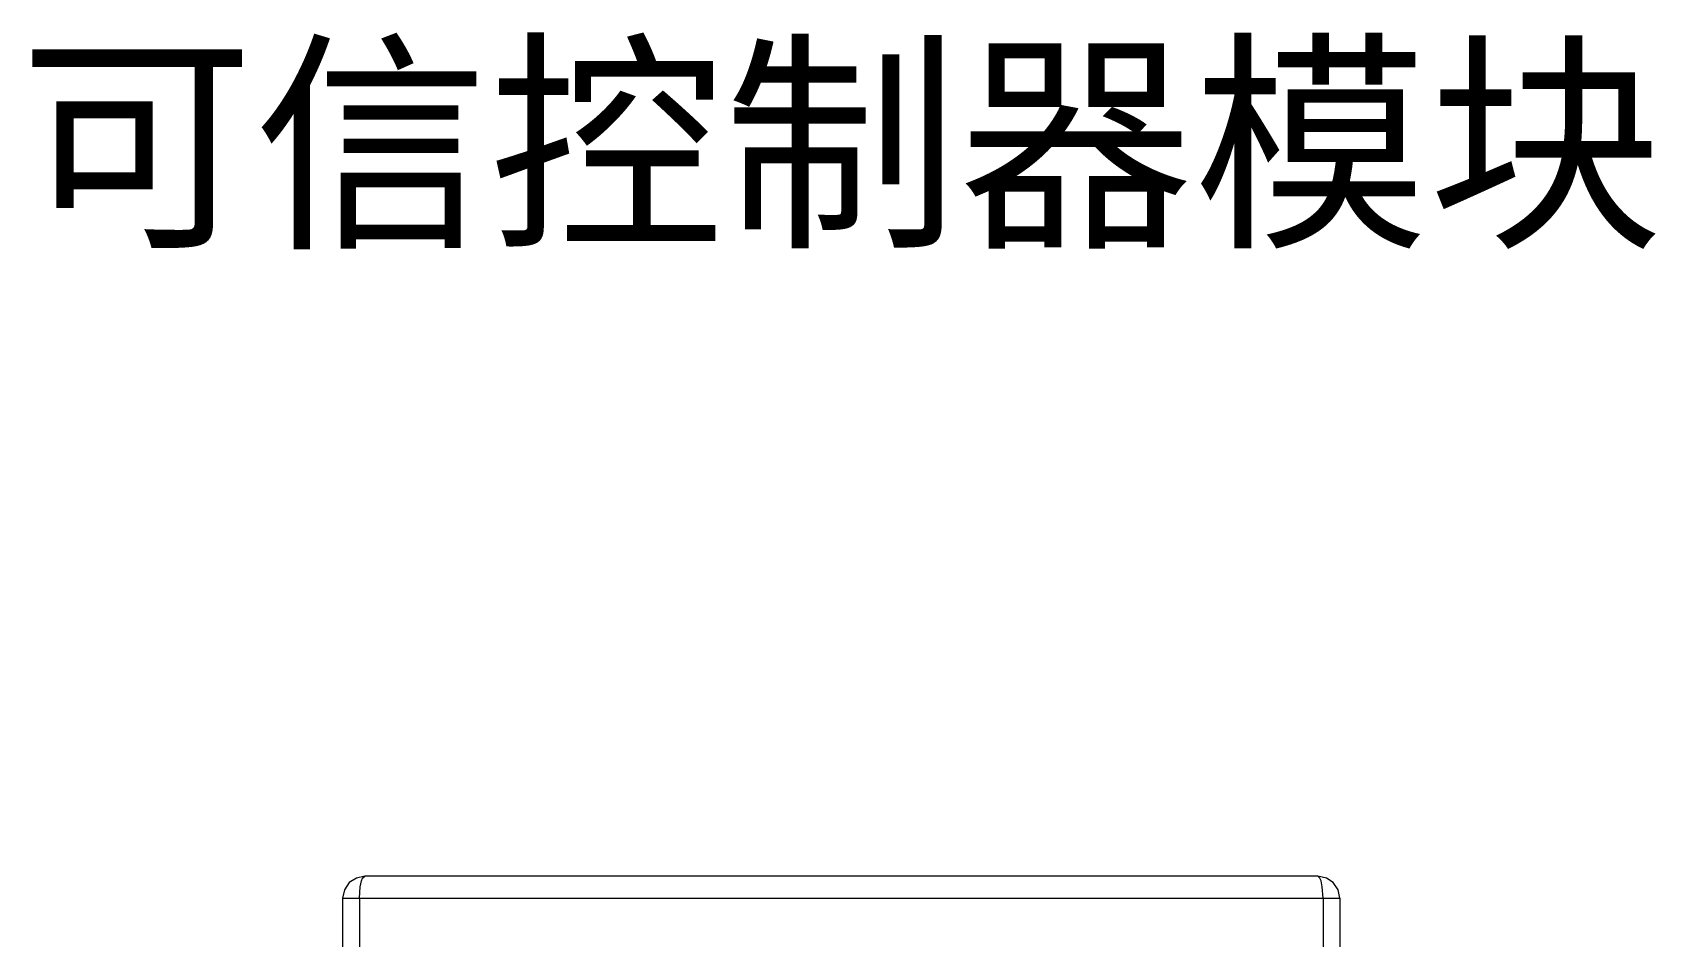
# Model space of a CAD drawing. Header units: millimetres. Extents: x 33157 to 59611, y -29750 to 1750.
# Drawn here: x 53471.2 to 53530.1, y -3044.7 to -3011.8 of the extents above; entities that cross this region are included whole.
import ezdxf

# ---------------------------------------------------------------- set-up
doc = ezdxf.new("R2010")
doc.units = ezdxf.units.MM
doc.layers.add('layer 1', color=7, linetype='Continuous', lineweight=18)
doc.layers.add('细实线', color=7, linetype='Continuous', lineweight=20)
doc.styles.add('WMF-宋体0', font='')
doc.styles.get('WMF-宋体0').set_extended_font_data('宋体')

msp = doc.modelspace()

# ---------------------------------------------------------------- linework, layer by layer
at = {"layer": 'layer 1', "lineweight": 9}
for p, q in [((53482.452, -3043.274), (53482.452, -3207.671)), ((53483.068, -3043.274), (53483.068, -3107.638)), ((53518.05, -3043.274), (53518.05, -3107.638)), ((53518.65, -3043.274), (53518.65, -3170.437))]:
    msp.add_line(p, q, dxfattribs=at)
for points, knots in [([(53483.252, -3042.475), (53483.252, -3042.475), (53482.952, -3042.542), (53482.952, -3042.542), (53482.952, -3042.542), (53482.685, -3042.708), (53482.685, -3042.708), (53482.685, -3042.708), (53482.519, -3042.974), (53482.519, -3042.974), (53482.519, -3042.974), (53482.452, -3043.274), (53482.452, -3043.274)], [0, 0, 0, 0, 152403.88327, 152403.88327, 152403.88327, 304807.76654, 304807.76654, 304807.76654, 457211.649811, 457211.649811, 457211.649811, 609615.533081, 609615.533081, 609615.533081, 609615.533081]), ([(53483.068, -3043.274), (53483.068, -3043.274), (53483.085, -3042.858), (53483.085, -3042.858), (53483.085, -3042.858), (53483.135, -3042.641), (53483.135, -3042.641), (53483.135, -3042.641), (53483.168, -3042.542), (53483.168, -3042.542), (53483.168, -3042.542), (53483.252, -3042.475), (53483.252, -3042.475)], [0, 0, 0, 0, 152405.018297, 152405.018297, 152405.018297, 304810.036594, 304810.036594, 304810.036594, 457215.054891, 457215.054891, 457215.054891, 609620.073189, 609620.073189, 609620.073189, 609620.073189]), ([(53518.65, -3043.274), (53518.65, -3043.274), (53518.599, -3042.974), (53518.599, -3042.974), (53518.599, -3042.974), (53518.416, -3042.708), (53518.416, -3042.708), (53518.416, -3042.708), (53518.167, -3042.542), (53518.167, -3042.542), (53518.167, -3042.542), (53517.85, -3042.475), (53517.85, -3042.475)], [0, 0, 0, 0, 152502.668677, 152502.668677, 152502.668677, 305005.337354, 305005.337354, 305005.337354, 457508.006031, 457508.006031, 457508.006031, 610010.674708, 610010.674708, 610010.674708, 610010.674708]), ([(53518.05, -3043.274), (53518.05, -3043.274), (53518.017, -3042.858), (53518.017, -3042.858), (53518.017, -3042.858), (53517.983, -3042.641), (53517.983, -3042.641), (53517.983, -3042.641), (53517.933, -3042.542), (53517.933, -3042.542), (53517.933, -3042.542), (53517.85, -3042.475), (53517.85, -3042.475)], [0, 0, 0, 0, 152501.395977, 152501.395977, 152501.395977, 305002.791954, 305002.791954, 305002.791954, 457504.187931, 457504.187931, 457504.187931, 610005.583907, 610005.583907, 610005.583907, 610005.583907])]:
    msp.add_open_spline(points, degree=3, knots=knots, dxfattribs=at)
for points in [[(53517.85, -3042.475), (53517.85, -3042.475), (53483.252, -3042.475), (53483.252, -3042.475)], [(53482.452, -3043.274), (53482.452, -3043.274), (53518.65, -3043.274), (53518.65, -3043.274)]]:
    msp.add_open_spline(points, degree=3, dxfattribs=at)

# ---------------------------------------------------------------- texts
at = {"layer": '细实线', "insert": (53500.551, -3016.225), "char_height": 6.25, "width": 149.29046, "attachment_point": 5, "style": 'WMF-宋体0'}
msp.add_mtext('\\pxqc;可信控制器模块', dxfattribs=at)

doc.saveas('drawing.dxf')
